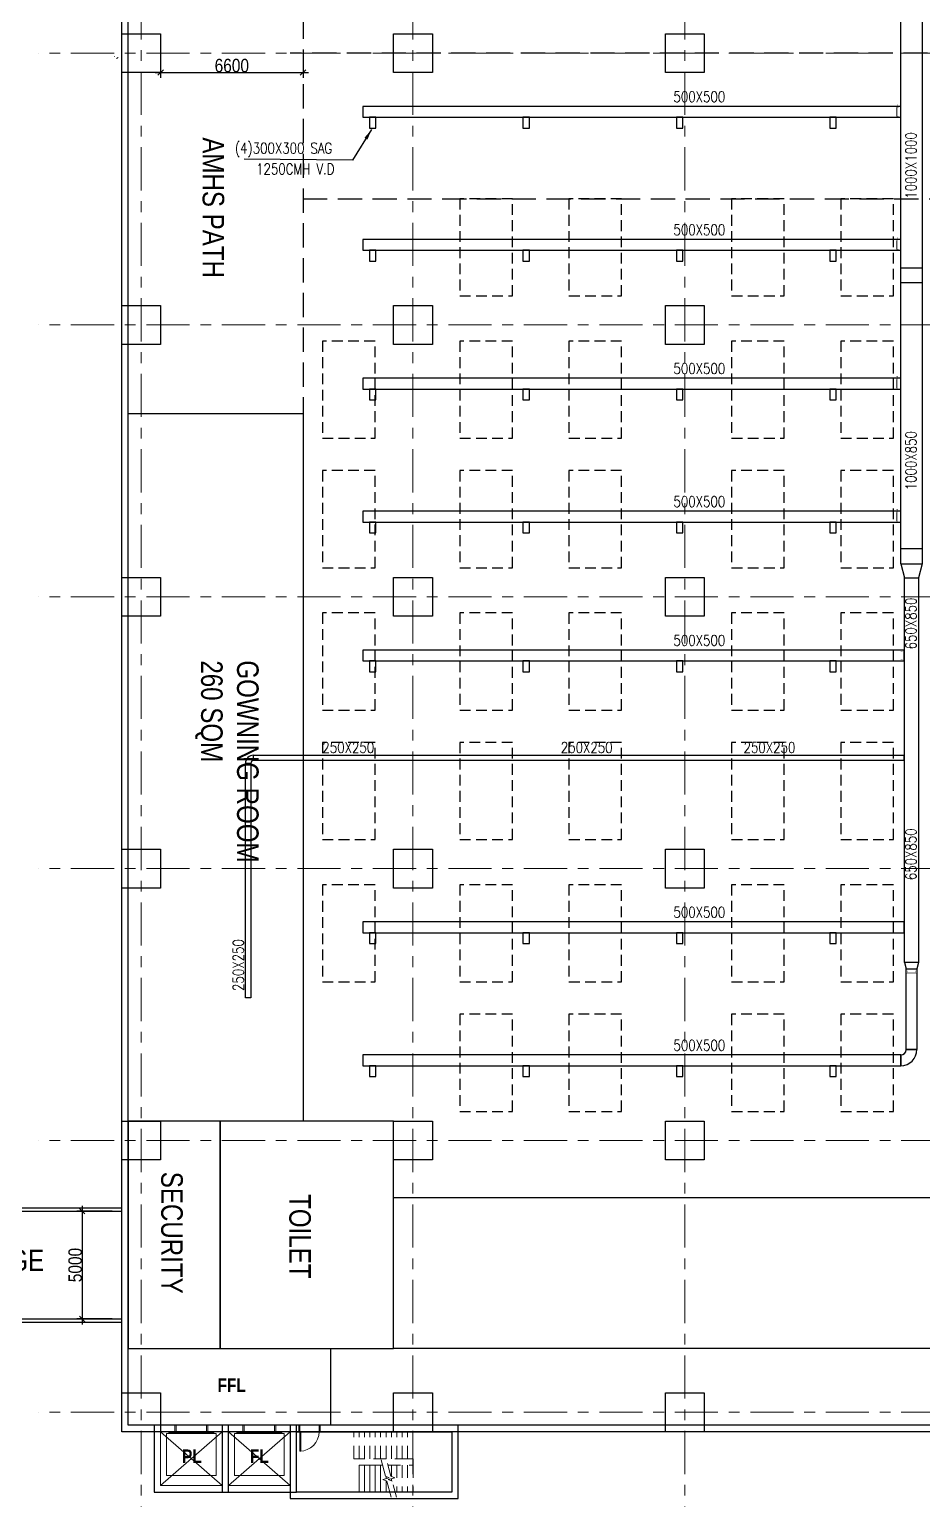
# Model space of a CAD drawing. Header units: millimetres. Extents: x 1009145 to 1153664, y -617377 to -449667.
# Drawn here: x 1049983 to 1091397, y -583234 to -515087 of the extents above; entities that cross this region are included whole.
import ezdxf
from ezdxf.enums import TextEntityAlignment as Align

# ---------------------------------------------------------------- set-up
doc = ezdxf.new("R2010")
doc.units = ezdxf.units.MM
for name, pattern in [('IDA - Grid Line', [3500, 2000, -500, 500, -500]), ('IDA - Hidden 065', [537.5, 375, -162.5]), ('IDA - Hidden 2-1', [750, 500, -250]), ('Overhead', [992.1875, 595.3125, -396.875])]:
    doc.linetypes.add(name, pattern=pattern)
doc.layers.get('0').update_dxf_attribs({"color": 2})
for name, color, linetype in [('000_CTCI_CR', 170, 'Continuous'), ('000_CTCI_CSA', 7, 'Continuous'), ('CTCI', 4, 'Continuous'), ('M-HVAC-DMPR', 230, 'Continuous'), ('MAU DUCT', 5, 'Continuous'), ('MOVING', 21, 'Continuous'), ('XFM1D40$0$M-CWTR-TEXT', 250, 'Continuous'), ('XFM1D40$0$M-PIPE-TEXT-ARROR', 250, 'Continuous')]:
    doc.layers.add(name, color=color, linetype=linetype)
for name, color, linetype, lineweight in [('A-_ANOTGRID_E', 7, 'Continuous', 9), ('A-_DOOR----_E', 7, 'Continuous', 9), ('A-_ROOMNAME_A', 7, 'Continuous', 9), ('A-_STRC----_E', 7, 'Continuous', 9), ('A-_WALL----_H', 7, 'Continuous', 9), ('A-ANOT----_D', 7, 'Continuous', 9), ('M-HAVC-VCD', 1, 'Continuous', 5)]:
    doc.layers.add(name, color=color, linetype=linetype, lineweight=lineweight)
doc.styles.add('Arial Narrow_2', font='ARIALN.TTF', dxfattribs={"height": 625})
doc.styles.add('Arial Narrow_B_1', font='ARIALNB.TTF', dxfattribs={"height": 625})
doc.styles.add('Site Area', font='arial.ttf', dxfattribs={"width": 0.8})
doc.styles.add('XFM1D40$0$12P7-XCM2P10$0$AA-TXT', font='simplex.shx', dxfattribs={"bigfont": 'china.shx'})
doc.styles.add('XFM1D40$0$STANDARD', font='SIMPLEX', dxfattribs={"bigfont": 'BIGFONT'})
doc.dimstyles.new('IDA_-_Arial_-_2_5mm_-_Black_-_Diagonal', dxfattribs={"dimscale": 304.8, "dimtxt": 639.644359, "dimasz": 0.82021, "dimexe": 0.82021, "dimexo": 0.82021, "dimgap": 0, "dimtad": 1, "dimdec": 0, "dimzin": 0, "dimdsep": 46, "dimtxsty": 'Arial Narrow_2', "dimblk1": 'OBLIQUE', "dimblk2": 'OBLIQUE', "dimsah": 1, "dimcen": 0.09, "dimdle": 0.82021, "dimazin": 0, "dimtfac": 1, "dimtdec": 4, "dimtix": 1, "dimtmove": 0, "dimatfit": 3, "dimfxl": 1, "dimtvp": 1, "dimtolj": 1, "dimtzin": 0, "dimarcsym": 2})
doc.dimstyles.new('XFM1D40$0$Standard', dxfattribs={"dimtxt": 0.18, "dimasz": 0.18, "dimexe": 0.18, "dimexo": 0.0625, "dimgap": 0.09, "dimtad": 0, "dimtih": 1, "dimtoh": 1, "dimdec": 4, "dimzin": 0, "dimdsep": 46, "dimtxsty": 'XFM1D40$0$STANDARD', "dimcen": 0.09, "dimadec": 0, "dimazin": 0, "dimtfac": 1, "dimtdec": 4, "dimtofl": 0, "dimtmove": 0, "dimatfit": 3, "dimfxl": 1, "dimtolj": 1, "dimtzin": 0, "dimarcsym": 0})

# ---------------------------------------------------------------- blocks, each defined once
blk = doc.blocks.new('_Oblique')
at = {"color": 0, "linetype": 'ByBlock', "lineweight": -2}
blk.add_line((-0.5, -0.5), (0.5, 0.5), dxfattribs=at)
blk = doc.blocks.new('*D777')
at = {"layer": 'A-ANOT----_D', "color": 0, "lineweight": -2, "transparency": 16777216}
for p, q in [((1056069, -516399), (1056069, -517337)), ((1062669, -516399), (1062669, -517337)), ((1055819, -517087), (1062919, -517087))]:
    blk.add_line(p, q, dxfattribs=at)
at = {"layer": 'Defpoints', "color": 0, "transparency": 16777216}
for p in [(1056069, -516149), (1062669, -516149), (1062669, -517087)]:
    blk.add_point(p, dxfattribs=at)
at = {"layer": 'A-ANOT----_D', "color": 0, "lineweight": -2, "transparency": 16777216, "xscale": 250, "yscale": 250, "zscale": 250, "rotation": 180}
blk.add_blockref('_Oblique', (1056069, -517087), dxfattribs=at)
at = {"layer": 'A-ANOT----_D', "color": 0, "lineweight": -2, "transparency": 16777216, "xscale": 250, "yscale": 250, "zscale": 250}
blk.add_blockref('_Oblique', (1062669, -517087), dxfattribs=at)
at = {"layer": 'A-ANOT----_D', "color": 0, "transparency": 16777216, "insert": (1059369, -516768), "char_height": 625, "attachment_point": 5, "style": 'Arial Narrow_2'}
blk.add_mtext('\\A1;6600', dxfattribs=at)
blk = doc.blocks.new('IDA - F - Single - Swing - VP - 1000L X 2200H - DOOR TYPE - FIRE RATING-9848701-PH1 LEVEL B1 CARPARK')
at = {"layer": 'A-_DOOR----_E', "color": 252}
for p, q in [((-500, 150), (-450, 150)), ((-500, -150), (-500, 150)), ((-450, 150), (-450, -150)), ((450, 150), (500, 150)), ((450, -150), (450, 150)), ((500, 150), (500, -150)), ((-450, -150), (-500, -150)), ((400, -150), (450, -150)), ((400, -1050), (400, -150)), ((450, -150), (450, -1050)), ((500, -150), (450, -150)), ((400, -750), (450, -750)), ((400, -775), (450, -775)), ((400, -875), (450, -875)), ((400, -900), (450, -900)), ((450, -1050), (400, -1050)), ((425, -875), (425, -775))]:
    blk.add_line(p, q, dxfattribs=at)
blk.add_arc((450, -150), 900, 180, 270, dxfattribs=at)
blk.add_arc((450, -150), 900, 180, 270, dxfattribs=at)
blk = doc.blocks.new('IDA - Lift - 2500W X 2850D - Lift Shaft PL-9846512-PH1 LEVEL B1 CARPARK')
at = {"layer": 'A-_DOOR----_E', "color": 252}
for p, q in [((-735, 150), (-800, 150)), ((-800, 150), (-800, -150)), ((-735, -150), (-735, 150)), ((730, 150), (665, 150)), ((665, 150), (665, -150)), ((730, -150), (730, 150)), ((-1460, -150), (1390, -150)), ((-1460, -2650), (-1460, -150)), ((-1460, -2650), (1390, -150)), ((1390, -2650), (-1460, -150)), ((-1185, -230), (1115, -230)), ((-1185, -2180), (-1185, -230)), ((-1075, -180), (-35, -180)), ((-1075, -215), (-1075, -180)), ((-35, -215), (-1075, -215)), ((-35, -150), (-830, -150)), ((-830, -150), (-830, -160)), ((-830, -160), (-35, -160)), ((-800, -150), (-735, -150)), ((-35, -160), (-35, -150)), ((760, -150), (-35, -150)), ((-35, -150), (-35, -160)), ((-35, -160), (760, -160)), ((-35, -180), (-35, -215)), ((1005, -180), (-35, -180)), ((-35, -180), (-35, -215)), ((-35, -215), (1005, -215)), ((665, -150), (730, -150)), ((760, -160), (760, -150)), ((1005, -215), (1005, -180)), ((1115, -230), (1115, -2180)), ((1390, -150), (1390, -2650)), ((1390, -2650), (-1460, -2650)), ((1115, -2180), (-1185, -2180))]:
    blk.add_line(p, q, dxfattribs=at)
blk = doc.blocks.new('CTCI_Building shape and Grid line')
at = {"color": 252}
for points in [[(1052723, -131550), (1054523, -131550), (1054523, -133350), (1052723, -133350)], [(1065323, -131550), (1067123, -131550), (1067123, -133350), (1065323, -133350)], [(1077923, -131550), (1079723, -131550), (1079723, -133350), (1077923, -133350)], [(1090523, -131550), (1092323, -131550), (1092323, -133350), (1090523, -133350)], [(1103123, -131550), (1104923, -131550), (1104923, -133350), (1103123, -133350)], [(1115723, -131550), (1117523, -131550), (1117523, -133350), (1115723, -133350)], [(1052723, -144150), (1054523, -144150), (1054523, -145950), (1052723, -145950)], [(1065323, -144150), (1067123, -144150), (1067123, -145950), (1065323, -145950)], [(1077923, -144150), (1079723, -144150), (1079723, -145950), (1077923, -145950)], [(1090523, -144150), (1092323, -144150), (1092323, -145950), (1090523, -145950)], [(1103123, -144150), (1104923, -144150), (1104923, -145950), (1103123, -145950)], [(1115723, -144150), (1117523, -144150), (1117523, -145950), (1115723, -145950)], [(1052723, -156750), (1054523, -156750), (1054523, -158550), (1052723, -158550)], [(1065323, -156750), (1067123, -156750), (1067123, -158550), (1065323, -158550)], [(1077923, -156750), (1079723, -156750), (1079723, -158550), (1077923, -158550)], [(1090523, -156750), (1092323, -156750), (1092323, -158550), (1090523, -158550)], [(1103123, -156750), (1104923, -156750), (1104923, -158550), (1103123, -158550)], [(1115723, -156750), (1117523, -156750), (1117523, -158550), (1115723, -158550)]]:
    blk.add_lwpolyline(points, close=True, dxfattribs=at)
at = {"layer": '000_CTCI_CSA', "color": 252}
for p, q in [((1117523, -82350), (1117523, -158550)), ((1117223, -82650), (1117223, -158250)), ((1117523, -158550), (1040123, -158550)), ((1117223, -158250), (1040423, -158250))]:
    blk.add_line(p, q, dxfattribs=at)
at = {"layer": 'A-_ANOTGRID_E', "color": 252, "linetype": 'IDA - Grid Line'}
for p, q in [((1053623, -74909), (1053623, -162419)), ((1066223, -74909), (1066223, -162419)), ((1078823, -74909), (1078823, -162419)), ((1091423, -74909), (1091423, -162419)), ((1104023, -74909), (1104023, -162419)), ((1116623, -74909), (1116623, -162419)), ((1129987, -132450), (1030978, -132450)), ((1129987, -145050), (1030978, -145050)), ((1129987, -157650), (1030978, -157650))]:
    blk.add_line(p, q, dxfattribs=at)
blk = doc.blocks.new('*D776')
at = {"layer": 'A-ANOT----_D', "color": 0, "lineweight": -2, "transparency": 16777216}
for p, q in [((1052427, -569612), (1052427, -575112)), ((1053819, -569862), (1052177, -569862)), ((1053819, -574862), (1052177, -574862))]:
    blk.add_line(p, q, dxfattribs=at)
at = {"layer": 'Defpoints', "color": 0, "transparency": 16777216}
for p in [(1054069, -569862), (1052427, -574862), (1054069, -574862)]:
    blk.add_point(p, dxfattribs=at)
at = {"layer": 'A-ANOT----_D', "color": 0, "lineweight": -2, "transparency": 16777216, "xscale": 250, "yscale": 250, "zscale": 250}
for p, rotation in [((1052427, -569862), 90), ((1052427, -574862), 270)]:
    blk.add_blockref('_Oblique', p, dxfattribs=dict(at, rotation=rotation))
at = {"layer": 'A-ANOT----_D', "color": 0, "transparency": 16777216, "insert": (1052108, -572362), "char_height": 625, "attachment_point": 5, "rotation": 90, "style": 'Arial Narrow_2'}
blk.add_mtext('\\A1;5000', dxfattribs=at)
blk = doc.blocks.new('*U827')
at = {"layer": 'M-HAVC-VCD', "const_width": 5}
blk.add_lwpolyline([(-1, -120), (-1, 30), (499, 30), (499, -120)], close=True, dxfattribs=at)
at = {"layer": 'M-HAVC-VCD', "color": 9, "const_width": 5}
blk.add_lwpolyline([(49, -90), (49, 0), (449, 0), (449, -90)], close=True, dxfattribs=at)
at = {"layer": 'M-HAVC-VCD', "const_width": 5}
blk.add_lwpolyline([(-1, -45), (599, -45), (599, -121)], dxfattribs=at)
blk = doc.blocks.new('*U828')
at = {"layer": 'M-HAVC-VCD', "const_width": 5}
blk.add_lwpolyline([(249, -120), (249, 30), (499, 30), (499, -120)], close=True, dxfattribs=at)
at = {"layer": 'M-HAVC-VCD', "color": 9, "const_width": 5}
blk.add_lwpolyline([(299, -90), (299, 0), (449, 0), (449, -90)], close=True, dxfattribs=at)
at = {"layer": 'M-HAVC-VCD', "const_width": 5}
blk.add_lwpolyline([(249, -45), (599, -45), (599, -121)], dxfattribs=at)

msp = doc.modelspace()

# ---------------------------------------------------------------- hatches: boundary and pattern name
at = {"layer": 'A-_WALL----_H'}
h = msp.add_hatch(dxfattribs=at)
h.set_pattern_fill('FP_1', color=252, angle=-90, style=0, pattern_type=2)
h.set_pattern_definition([(270, (716713.2, 363769.85), (508, -2032), [83.82, -1440.18, 83.82, -1440.18, -8128]), (270, (716713.2, 363769.85), (508, -2032), [-3048, 83.82, -2964.18, 83.82, -1440.18, -3556]), (270, (716713.2, 363769.85), (508, -2032), [-7620, 83.82, -932.18, 83.82, -2456.18]), (30, (716967.2, 363007.85), (1505.76362, 1455.9409), [83.82, -1440.18, 83.82, -1440.18, -8128]), (30, (716967.2, 363007.85), (1505.76362, 1455.9409), [-3048, 83.82, -2964.18, 83.82, -1440.18, -3556]), (30, (716967.2, 363007.85), (1505.76362, 1455.9409), [-7620, 83.82, -932.18, 83.82, -2456.18]), (150, (717983.2, 362753.85), (-2013.76362, 576.0591), [83.82, -1440.18, 83.82, -1440.18, -8128]), (150, (717983.2, 362753.85), (-2013.76362, 576.0591), [-3048, 83.82, -2964.18, 83.82, -1440.18, -3556]), (150, (717983.2, 362753.85), (-2013.76362, 576.0591), [-7620, 83.82, -932.18, 83.82, -2456.18])])
h.paths.add_polyline_path([(1042976.1, -516337.3), (1042976.1, -516487.3), (1054269.3, -516487.3), (1054269.3, -516337.3), (1048469.8, -516337.3)])

# ---------------------------------------------------------------- linework, layer by layer
at = {"layer": '000_CTCI_CR', "color": 252, "linetype": 'IDA - Hidden 2-1'}
for points in [[(1072381.7, -527437.3), (1072381.7, -522937.3), (1069941.7, -522937.3), (1069941.7, -527437.3)], [(1077441.7, -527437.3), (1077441.7, -522937.3), (1075001.7, -522937.3), (1075001.7, -527437.3)], [(1084981.7, -527437.3), (1084981.7, -522937.3), (1082541.7, -522937.3), (1082541.7, -527437.3)], [(1090041.7, -527437.3), (1090041.7, -522937.3), (1087601.7, -522937.3), (1087601.7, -527437.3)], [(1066009.3, -540037.3), (1066009.3, -535537.3), (1063569.3, -535537.3), (1063569.3, -540037.3)], [(1072381.7, -540037.3), (1072381.7, -535537.3), (1069941.7, -535537.3), (1069941.7, -540037.3)], [(1077441.7, -540037.3), (1077441.7, -535537.3), (1075001.7, -535537.3), (1075001.7, -540037.3)], [(1084981.7, -540037.3), (1084981.7, -535537.3), (1082541.7, -535537.3), (1082541.7, -540037.3)], [(1090041.7, -540037.3), (1090041.7, -535537.3), (1087601.7, -535537.3), (1087601.7, -540037.3)], [(1066009.3, -552637.3), (1066009.3, -548137.3), (1063569.3, -548137.3), (1063569.3, -552637.3)], [(1072381.7, -552637.3), (1072381.7, -548137.3), (1069941.7, -548137.3), (1069941.7, -552637.3)], [(1077441.7, -552637.3), (1077441.7, -548137.3), (1075001.7, -548137.3), (1075001.7, -552637.3)], [(1084981.7, -552637.3), (1084981.7, -548137.3), (1082541.7, -548137.3), (1082541.7, -552637.3)], [(1090041.7, -552637.3), (1090041.7, -548137.3), (1087601.7, -548137.3), (1087601.7, -552637.3)], [(1072381.7, -565237.3), (1072381.7, -560737.3), (1069941.7, -560737.3), (1069941.7, -565237.3)], [(1077441.7, -565237.3), (1077441.7, -560737.3), (1075001.7, -560737.3), (1075001.7, -565237.3)], [(1084981.7, -565237.3), (1084981.7, -560737.3), (1082541.7, -560737.3), (1082541.7, -565237.3)], [(1090041.7, -565237.3), (1090041.7, -560737.3), (1087601.7, -560737.3), (1087601.7, -565237.3)]]:
    msp.add_lwpolyline(points, close=True, dxfattribs=at)
at = {"layer": '000_CTCI_CR', "color": 252, "linetype": 'IDA - Hidden 2-1', "elevation": 0}
for points in [[(1066009.3, -534037.3), (1066009.3, -529537.3), (1063569.3, -529537.3), (1063569.3, -534037.3)], [(1072381.7, -534037.3), (1072381.7, -529537.3), (1069941.7, -529537.3), (1069941.7, -534037.3)], [(1077441.7, -534037.3), (1077441.7, -529537.3), (1075001.7, -529537.3), (1075001.7, -534037.3)], [(1084981.7, -534037.3), (1084981.7, -529537.3), (1082541.7, -529537.3), (1082541.7, -534037.3)], [(1090041.7, -534037.3), (1090041.7, -529537.3), (1087601.7, -529537.3), (1087601.7, -534037.3)], [(1066009.3, -546637.3), (1066009.3, -542137.3), (1063569.3, -542137.3), (1063569.3, -546637.3)], [(1072381.7, -546637.3), (1072381.7, -542137.3), (1069941.7, -542137.3), (1069941.7, -546637.3)], [(1077441.7, -546637.3), (1077441.7, -542137.3), (1075001.7, -542137.3), (1075001.7, -546637.3)], [(1084981.7, -546637.3), (1084981.7, -542137.3), (1082541.7, -542137.3), (1082541.7, -546637.3)], [(1090041.7, -546637.3), (1090041.7, -542137.3), (1087601.7, -542137.3), (1087601.7, -546637.3)], [(1066009.3, -559237.3), (1066009.3, -554737.3), (1063569.3, -554737.3), (1063569.3, -559237.3)], [(1072381.7, -559237.3), (1072381.7, -554737.3), (1069941.7, -554737.3), (1069941.7, -559237.3)], [(1077441.7, -559237.3), (1077441.7, -554737.3), (1075001.7, -554737.3), (1075001.7, -559237.3)], [(1084981.7, -559237.3), (1084981.7, -554737.3), (1082541.7, -554737.3), (1082541.7, -559237.3)], [(1090041.7, -559237.3), (1090041.7, -554737.3), (1087601.7, -554737.3), (1087601.7, -559237.3)]]:
    msp.add_lwpolyline(points, close=True, dxfattribs=at)
at = {"layer": '000_CTCI_CSA', "color": 252}
for points in [[(1058826.8, -565687.3), (1054569.3, -565687.3), (1054569.3, -576237.3), (1058826.8, -576237.3)], [(1054569.3, -576237.3), (1063946.1, -576237.3), (1063946.1, -579787.3), (1054569.3, -579787.3)]]:
    msp.add_lwpolyline(points, close=True, dxfattribs=at)
for points in [[(1042976.1, -569712.3), (1054269.3, -569712.3)], [(1042976.1, -569862.3), (1054269.3, -569862.3)], [(1042879.3, -574862.3), (1054269.3, -574862.3)], [(1042879.3, -575012.3), (1054269.3, -575012.3)]]:
    msp.add_lwpolyline(points, dxfattribs=at)
at = {"layer": 'A-_STRC----_E', "color": 252, "linetype": 'Overhead'}
for p, q in [((1065019.3, -581337.3), (1065019.3, -580087.3)), ((1067519.3, -580087.3), (1065019.3, -580087.3)), ((1065269.3, -581337.3), (1065269.3, -580087.3)), ((1065519.3, -581337.3), (1065519.3, -580087.3)), ((1065769.3, -581337.3), (1065769.3, -580087.3)), ((1066019.3, -581337.3), (1066019.3, -580087.3)), ((1066269.3, -581337.3), (1066269.3, -580087.3)), ((1066519.3, -581337.3), (1066519.3, -580087.3)), ((1066769.3, -581337.3), (1066769.3, -580087.3)), ((1067019.3, -581337.3), (1067019.3, -580087.3)), ((1067269.3, -581337.3), (1067269.3, -580087.3)), ((1067519.3, -581337.3), (1067519.3, -580087.3)), ((1067519.3, -581337.3), (1065019.3, -581337.3)), ((1066737, -582141.6), (1066537.2, -581395.8)), ((1066601.9, -581637.3), (1067769.3, -581637.3)), ((1066769.3, -581637.3), (1066769.3, -582155.8)), ((1067019.3, -581637.3), (1067019.3, -582887.3)), ((1067269.3, -581637.3), (1067269.3, -582887.3)), ((1067769.3, -581337.3), (1067519.3, -581337.3)), ((1067519.3, -581637.3), (1067519.3, -582887.3)), ((1067769.3, -581637.3), (1067769.3, -581337.3)), ((1067769.3, -581637.3), (1067769.3, -582887.3)), ((1066618.4, -582302.8), (1066920.2, -582221.9)), ((1066801.7, -582383.1), (1066618.4, -582302.8)), ((1066920.2, -582221.9), (1066737, -582141.6)), ((1066769.3, -582262.3), (1066769.3, -582368.9)), ((1067001.5, -583128.8), (1066801.7, -582383.1)), ((1066936.8, -582887.3), (1067769.3, -582887.3))]:
    msp.add_line(p, q, dxfattribs=at)
at = {"layer": 'A-_STRC----_E', "color": 252}
for p, q in [((1065269.3, -581637.3), (1065269.3, -582887.3)), ((1065269.3, -581637.3), (1065519.3, -581637.3)), ((1065519.3, -581637.3), (1065769.3, -581637.3)), ((1065519.3, -581637.3), (1065519.3, -582887.3)), ((1065769.3, -581637.3), (1066019.3, -581637.3)), ((1065769.3, -581637.3), (1065769.3, -582887.3)), ((1066019.3, -581637.3), (1066269.3, -581637.3)), ((1066019.3, -581637.3), (1066019.3, -582887.3)), ((1066269.3, -581637.3), (1066351.9, -581637.3)), ((1066269.3, -581637.3), (1066269.3, -582887.3)), ((1066487, -582141.6), (1066287.2, -581395.8)), ((1066368.4, -582302.8), (1066670.2, -582221.9)), ((1066551.7, -582383.1), (1066368.4, -582302.8)), ((1066670.2, -582221.9), (1066487, -582141.6)), ((1066519.3, -582155.8), (1066519.3, -582262.3)), ((1066519.3, -582368.9), (1066519.3, -582887.3)), ((1066751.5, -583128.8), (1066551.7, -582383.1))]:
    msp.add_line(p, q, dxfattribs=at)
at = {"layer": 'CTCI', "color": 252}
for points in [[(1058826.8, -565687.3), (1058828.5, -576237.3), (1066871, -576237.3), (1066869.3, -565687.3)], [(1125569.3, -569237.3), (1125569.3, -576237.3), (1066869.3, -576237.3), (1066869.3, -569237.3)]]:
    msp.add_lwpolyline(points, close=True, dxfattribs=at)
at = {"layer": 'MAU DUCT'}
for points in [[(1090381.8, -539853.2), (1090381.8, -508822.4), (1091384.1, -508822.4), (1091384.1, -539853.2)], [(1090381.8, -526141.7), (1091384.1, -526141.7)], [(1090381.8, -526811.4), (1091384.1, -526811.4)], [(1090381.8, -539142.4), (1091384.1, -539142.4)], [(1090381.8, -539853.2), (1091384.1, -539853.2)], [(1090381.8, -539853.2), (1090557.9, -540510.7)], [(1091384.1, -539853.2), (1091207.9, -540510.7)], [(1090557.9, -540510.7), (1091207.9, -540510.7)], [(1060251, -549106.5), (1060001, -549106.5)], [(1090557.9, -548981.5), (1060376, -548981.5), (1060376, -548731.5), (1090557.9, -548731.5)], [(1060376, -548981.5), (1060376, -548731.5)], [(1090557.9, -558344.2), (1090632.9, -558624.1)], [(1090632.9, -558624.1), (1091132.9, -558624.1)], [(1091207.9, -558344.2), (1091132.9, -558624.1)], [(1090382.9, -562624.6), (1090382.9, -563124.6)], [(1090632.9, -562374.6), (1091132.9, -562374.6)]]:
    msp.add_lwpolyline(points, dxfattribs=at)
for points in [[(1090381.8, -518657.6), (1065436.4, -518657.6), (1065436.4, -519157.6), (1090381.8, -519157.6)], [(1065750.5, -519657.6), (1066050.5, -519657.6), (1066050.5, -519157.6), (1065750.5, -519157.6)], [(1072865.2, -519657.6), (1073165.2, -519657.6), (1073165.2, -519157.6), (1072865.2, -519157.6)], [(1079979.9, -519657.6), (1080279.9, -519657.6), (1080279.9, -519157.6), (1079979.9, -519157.6)], [(1087094.5, -519657.6), (1087394.5, -519657.6), (1087394.5, -519157.6), (1087094.5, -519157.6)], [(1090381.8, -524824.6), (1065436.4, -524824.6), (1065436.4, -525324.6), (1090381.8, -525324.6)], [(1065750.5, -525824.6), (1066050.5, -525824.6), (1066050.5, -525324.6), (1065750.5, -525324.6)], [(1072865.2, -525824.6), (1073165.2, -525824.6), (1073165.2, -525324.6), (1072865.2, -525324.6)], [(1079979.9, -525824.6), (1080279.9, -525824.6), (1080279.9, -525324.6), (1079979.9, -525324.6)], [(1087094.5, -525824.6), (1087394.5, -525824.6), (1087394.5, -525324.6), (1087094.5, -525324.6)], [(1090381.8, -531257.6), (1065436.4, -531257.6), (1065436.4, -531757.6), (1090381.8, -531757.6)], [(1065750.5, -532257.6), (1066050.5, -532257.6), (1066050.5, -531757.6), (1065750.5, -531757.6)], [(1072865.2, -532257.6), (1073165.2, -532257.6), (1073165.2, -531757.6), (1072865.2, -531757.6)], [(1079979.9, -532257.6), (1080279.9, -532257.6), (1080279.9, -531757.6), (1079979.9, -531757.6)], [(1087094.5, -532257.6), (1087394.5, -532257.6), (1087394.5, -531757.6), (1087094.5, -531757.6)], [(1090381.8, -537424.6), (1065436.4, -537424.6), (1065436.4, -537924.6), (1090381.8, -537924.6)], [(1065750.5, -538424.6), (1066050.5, -538424.6), (1066050.5, -537924.6), (1065750.5, -537924.6)], [(1072865.2, -538424.6), (1073165.2, -538424.6), (1073165.2, -537924.6), (1072865.2, -537924.6)], [(1079979.9, -538424.6), (1080279.9, -538424.6), (1080279.9, -537924.6), (1079979.9, -537924.6)], [(1087094.5, -538424.6), (1087394.5, -538424.6), (1087394.5, -537924.6), (1087094.5, -537924.6)], [(1090557.9, -540510.7), (1091207.9, -540510.7), (1091207.9, -558344.2), (1090557.9, -558344.2)], [(1090557.9, -543857.6), (1065436.4, -543857.6), (1065436.4, -544357.6), (1090557.9, -544357.6)], [(1065750.5, -544857.6), (1066050.5, -544857.6), (1066050.5, -544357.6), (1065750.5, -544357.6)], [(1072865.2, -544857.6), (1073165.2, -544857.6), (1073165.2, -544357.6), (1072865.2, -544357.6)], [(1079979.9, -544857.6), (1080279.9, -544857.6), (1080279.9, -544357.6), (1079979.9, -544357.6)], [(1087094.5, -544857.6), (1087394.5, -544857.6), (1087394.5, -544357.6), (1087094.5, -544357.6)], [(1060001, -549106.5), (1060251, -549106.5), (1060251, -559974.2), (1060001, -559974.2)], [(1090557.9, -556457.6), (1065436.4, -556457.6), (1065436.4, -556957.6), (1090557.9, -556957.6)], [(1065750.5, -557457.6), (1066050.5, -557457.6), (1066050.5, -556957.6), (1065750.5, -556957.6)], [(1072865.2, -557457.6), (1073165.2, -557457.6), (1073165.2, -556957.6), (1072865.2, -556957.6)], [(1079979.9, -557457.6), (1080279.9, -557457.6), (1080279.9, -556957.6), (1079979.9, -556957.6)], [(1087094.5, -557457.6), (1087394.5, -557457.6), (1087394.5, -556957.6), (1087094.5, -556957.6)], [(1091132.9, -562374.6), (1090632.9, -562374.6), (1090632.9, -558624.1), (1091132.9, -558624.1)], [(1090381.8, -562624.6), (1065436.4, -562624.6), (1065436.4, -563124.6), (1090381.8, -563124.6)], [(1065750.5, -563624.6), (1066050.5, -563624.6), (1066050.5, -563124.6), (1065750.5, -563124.6)], [(1072865.2, -563624.6), (1073165.2, -563624.6), (1073165.2, -563124.6), (1072865.2, -563124.6)], [(1079979.9, -563624.6), (1080279.9, -563624.6), (1080279.9, -563124.6), (1079979.9, -563124.6)], [(1087094.5, -563624.6), (1087394.5, -563624.6), (1087394.5, -563124.6), (1087094.5, -563124.6)]]:
    msp.add_lwpolyline(points, close=True, dxfattribs=at)
for centre, radius, start, end in [((1060376, -549106.5), 375, 90, 180), ((1060376, -549106.5), 125, 90, 180), ((1090382.9, -562374.6), 250, 270, 0), ((1090382.9, -562374.6), 750, 270, 0)]:
    msp.add_arc(centre, radius, start, end, dxfattribs=at)
at = {"layer": 'MOVING', "color": 252, "linetype": 'IDA - Hidden 065', "ltscale": 3}
for points in [[(1130069.3, -503887.3), (1122269.3, -503887.3), (1122269.3, -516187.3), (1062069.3, -516187.3)], [(1062669.3, -512787.3), (1062669.3, -532887.3)], [(1062669.3, -522937.3), (1129569.3, -522937.3), (1129569.3, -517087.3)]]:
    msp.add_lwpolyline(points, dxfattribs=at)
at = {"layer": 'MOVING', "color": 252}
for points in [[(1054569.3, -565687.3), (1054569.3, -532887.3), (1062669.3, -532887.3), (1062669.3, -565687.3)], [(1059219.3, -579787.3), (1055769.3, -579787.3), (1055769.3, -582887.3), (1059219.3, -582887.3)], [(1062369.3, -579787.3), (1058919.3, -579787.3), (1058919.3, -582887.3), (1062369.3, -582887.3)], [(1062069.3, -579787.3), (1062069.3, -583187.3), (1069869.3, -583187.3), (1069869.3, -579787.3)], [(1069569.3, -580087.3), (1069569.3, -582887.3), (1062369.3, -582887.3), (1062369.3, -580087.3)]]:
    msp.add_lwpolyline(points, close=True, dxfattribs=at)

# ---------------------------------------------------------------- block references
at = {"layer": '000_CTCI_CSA', "color": 252, "rotation": 270}
msp.add_blockref('CTCI_Building shape and Grid line', (1212818.9, 537435.8), dxfattribs=at)
at = {"layer": 'A-_DOOR----_E', "color": 252, "lineweight": 9}
for p in [(1057529.6, -579937.3), (1060679.6, -579937.3)]:
    msp.add_blockref('IDA - Lift - 2500W X 2850D - Lift Shaft PL-9846512-PH1 LEVEL B1 CARPARK', p, dxfattribs=at)
at = {"layer": 'A-_DOOR----_E', "color": 252, "lineweight": 9, "xscale": -1}
msp.add_blockref('IDA - F - Single - Swing - VP - 1000L X 2200H - DOOR TYPE - FIRE RATING-9848701-PH1 LEVEL B1 CARPARK', (1062969.3, -579937.3), dxfattribs=at)
at = {"layer": 'M-HVAC-DMPR', "xscale": -1, "rotation": 270}
for name, p in [('*U827', (1090292.1, -519157)), ('*U827', (1090292.1, -525324)), ('*U827', (1090292.1, -531757)), ('*U827', (1090292.1, -537924)), ('*U827', (1090468.3, -544357)), ('*U828', (1090468.3, -549230.9)), ('*U827', (1090468.3, -556957))]:
    msp.add_blockref(name, p, dxfattribs=at)
at = {"layer": 'M-HVAC-DMPR', "xscale": -1}
msp.add_blockref('*U827', (1091132.3, -558713.7), dxfattribs=at)

# ---------------------------------------------------------------- texts
at = {"color": 252, "lineweight": 53, "char_height": 1000, "attachment_point": 1, "rotation": 270, "style": 'Site Area'}
for s, insert, width in [('AMHS PATH', (1059012.6, -520089.3), 7027.147), ('GOWNING ROOM \\P260 SQM', (1060610.1, -544333.9), 10825.53), ('SECURITY', (1057093.3, -568038.7), 1624.037), ('TOILET', (1063033, -569074.7), 1624.037)]:
    msp.add_mtext(s, dxfattribs=dict(at, insert=insert, width=width))
at = {"color": 252, "lineweight": 53, "insert": (1043585.1, -571643.7), "char_height": 1000, "width": 7027.147, "attachment_point": 1, "style": 'Site Area'}
msp.add_mtext('LINK BRIDGE', dxfattribs=at)
at = {"layer": 'A-_ROOMNAME_A', "color": 252, "char_height": 625, "width": 1863.923, "attachment_point": 1, "style": 'Arial Narrow_B_1'}
for s, insert in [('FFL', (1058706.3, -577614.3)), ('PL', (1057059.8, -580910.5)), ('FL', (1060209.8, -580910.5))]:
    msp.add_mtext(s, dxfattribs=dict(at, insert=insert))
at = {"layer": 'XFM1D40$0$M-CWTR-TEXT', "color": 7, "style": 'XFM1D40$0$12P7-XCM2P10$0$AA-TXT', "width": 0.8}
for s, p in [('500X500', (1079846.4, -518208.8, 0)), ('(4)300X300 SAG ', (1059515, -520591.5)), ('1250CMH V.D', (1060495.5, -521558.1)), ('500X500', (1079846.4, -524375.8, 0)), ('500X500', (1079846.4, -530808.8, 0)), ('500X500', (1079846.4, -536975.8, 0)), ('500X500', (1079846.4, -543408.8, 0)), ('250X250', (1063569.3, -548371.2)), ('250X250', (1074622, -548371.2)), ('250X250', (1083095.7, -548371.2)), ('500X500', (1079846.4, -556008.8, 0)), ('500X500', (1079846.4, -562175.8, 0))]:
    msp.add_text(s, height=500, dxfattribs=at).set_placement(p, align=Align.MIDDLE_LEFT)
for s, p in [('1000X1000', (1090858.4, -522937.3)), ('1000X850', (1090858.4, -536449.6)), ('650X850', (1090858.4, -543825.5)), ('650X850', (1090858.4, -554522.5)), ('250X250', (1059669.2, -559655.6))]:
    msp.add_text(s, height=500, rotation=90, dxfattribs=at).set_placement(p, align=Align.MIDDLE_LEFT)

# ---------------------------------------------------------------- dimensions: what is measured, and where the dimension line sits
at = {"layer": 'A-ANOT----_D', "color": 252}
dim = msp.add_linear_dim(base=(1062669.3, -517087.3), p1=(1056069.3, -516149.1), p2=(1062669.3, -516149.1), dimstyle='IDA_-_Arial_-_2_5mm_-_Black_-_Diagonal', override={"dimpost": '<>', "dimfxl": 12600}, dxfattribs=at)
dim.commit()
dim.dimension.update_dxf_attribs({"geometry": '*D777', "text_midpoint": (1059369.3, -516768.2)})
dim = msp.add_linear_dim(base=(1052427, -574862.3), p1=(1054069.3, -569862.3), p2=(1054069.3, -574862.3), angle=270, dimstyle='IDA_-_Arial_-_2_5mm_-_Black_-_Diagonal', override={"dimpost": '<>', "dimfxl": 12600}, dxfattribs=at)
dim.commit()
dim.dimension.update_dxf_attribs({"geometry": '*D776', "text_midpoint": (1052107.9, -572362.3)})

# ---------------------------------------------------------------- leaders
at = {"layer": 'XFM1D40$0$M-PIPE-TEXT-ARROR', "color": 7}
msp.add_leader([(1065851.4, -519727.4, 0), (1064966.6, -521149.5, 0), (1059946.4, -521100.3, 0)], dimstyle='XFM1D40$0$Standard', override={"dimasz": 500}, dxfattribs=at)

doc.saveas('drawing.dxf')
